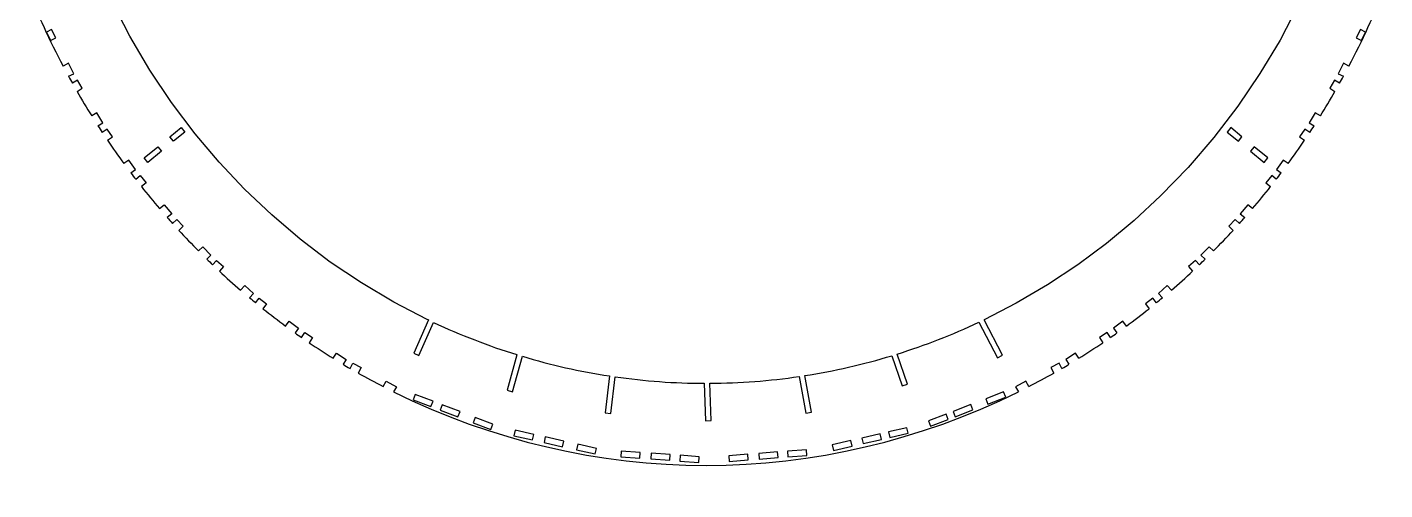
# Model space of a CAD drawing. Extents: x -717 to 1081, y -769 to 1088.
# Drawn here: x -687 to 28, y -74 to 170 of the extents above; entities that cross this region are included whole.
import ezdxf

# ---------------------------------------------------------------- set-up
doc = ezdxf.new("R2010")
doc.units = 0
doc.layers.get('0').update_dxf_attribs({"linetype": 'CONTINUOUS'})

msp = doc.modelspace()

# ---------------------------------------------------------------- linework, layer by layer
at = {"color": 7, "linetype": 'CONTINUOUS'}
for p, q in [((-674.05, 168.34), (-676.73, 166.99)), ((-676.73, 166.99), (-674.53, 162.6)), ((-671.85, 163.95), (-674.05, 168.34)), ((15.21, 168.34), (13, 163.95)), ((17.89, 166.99), (15.21, 168.34)), ((15.68, 162.6), (17.89, 166.99)), ((-674.53, 162.6), (-671.85, 163.95)), ((13, 163.95), (15.68, 162.6)), ((-665.1, 150.52), (-667.98, 149.07)), ((-662.34, 145.03), (-665.1, 150.52)), ((6.25, 150.52), (3.49, 145.03)), ((9.13, 149.07), (6.25, 150.52)), ((-665.08, 143.65), (-662.34, 145.03)), ((3.49, 145.03), (6.23, 143.65)), ((-660.37, 141.57), (-663.04, 139.97)), ((-660.62, 135.69), (-657.85, 137.35)), ((-657.85, 137.35), (-660.37, 141.57)), ((1.52, 141.57), (-1, 137.35)), ((-1, 137.35), (1.78, 135.69)), ((4.2, 139.97), (1.52, 141.57)), ((-650.14, 124.45), (-652.9, 122.79)), ((-646.99, 119.17), (-650.14, 124.45)), ((-8.71, 124.45), (-11.86, 119.17)), ((-5.94, 122.79), (-8.71, 124.45)), ((-649.61, 117.6), (-646.99, 119.17)), ((-644.77, 115.87), (-647.31, 114.08)), ((-641.94, 111.85), (-644.77, 115.87)), ((-611.66, 111.75), (-605.72, 116.62)), ((-605.72, 116.62), (-603.82, 114.3)), ((-53.12, 116.62), (-55.03, 114.3)), ((-47.19, 111.75), (-53.12, 116.62)), ((-14.08, 115.87), (-16.9, 111.85)), ((-11.53, 114.08), (-14.08, 115.87)), ((-11.86, 119.17), (-9.23, 117.6)), ((-644.59, 109.99), (-641.94, 111.85)), ((-609.75, 109.43), (-611.66, 111.75)), ((-603.82, 114.3), (-609.75, 109.43)), ((-55.03, 114.3), (-49.09, 109.43)), ((-49.09, 109.43), (-47.19, 111.75)), ((-16.9, 111.85), (-14.26, 109.99)), ((-625.21, 100.63), (-618.11, 106.45)), ((-623.3, 98.31), (-625.21, 100.63)), ((-616.21, 104.13), (-623.3, 98.31)), ((-618.11, 106.45), (-616.21, 104.13)), ((-40.73, 106.45), (-42.64, 104.13)), ((-42.64, 104.13), (-35.54, 98.31)), ((-33.64, 100.63), (-40.73, 106.45)), ((-35.54, 98.31), (-33.64, 100.63)), ((-633.3, 99.55), (-635.94, 97.69)), ((-629.77, 94.52), (-633.3, 99.55)), ((-632.27, 92.76), (-629.77, 94.52)), ((-25.54, 99.55), (-29.07, 94.52)), ((-29.07, 94.52), (-26.57, 92.76)), ((-22.9, 97.69), (-25.54, 99.55)), ((-629.72, 89.42), (-627.31, 91.39)), ((-627.31, 91.39), (-624.2, 87.59)), ((-624.2, 87.59), (-626.7, 85.54)), ((-31.53, 91.39), (-34.65, 87.59)), ((-34.65, 87.59), (-32.15, 85.54)), ((-29.12, 89.42), (-31.53, 91.39)), ((-617.16, 73.93), (-614.67, 75.97)), ((-614.67, 75.97), (-610.77, 71.22)), ((-44.18, 75.97), (-48.07, 71.22)), ((-41.69, 73.93), (-44.18, 75.97)), ((-610.77, 71.22), (-613.13, 69.28)), ((-610.34, 66.14), (-608.09, 68.29)), ((-608.09, 68.29), (-604.69, 64.73)), ((-604.69, 64.73), (-607.03, 62.5)), ((-50.76, 68.29), (-54.15, 64.73)), ((-54.15, 64.73), (-51.82, 62.5)), ((-48.51, 66.14), (-50.76, 68.29)), ((-48.07, 71.22), (-45.71, 69.28)), ((-596.64, 51.64), (-594.31, 53.87)), ((-594.31, 53.87), (-590.07, 49.43)), ((-64.53, 53.87), (-68.78, 49.43)), ((-62.2, 51.64), (-64.53, 53.87)), ((-590.07, 49.43), (-592.28, 47.32)), ((-589.25, 44.39), (-587.17, 46.7)), ((-587.17, 46.7), (-583.52, 43.42)), ((-583.52, 43.42), (-585.67, 41.02)), ((-71.67, 46.7), (-75.33, 43.42)), ((-75.33, 43.42), (-73.17, 41.02)), ((-69.6, 44.39), (-71.67, 46.7)), ((-68.78, 49.43), (-66.57, 47.32)), ((-574.48, 30.98), (-572.33, 33.38)), ((-572.33, 33.38), (-567.76, 29.28)), ((-567.76, 29.28), (-569.8, 27.01)), ((-86.51, 33.38), (-91.08, 29.28)), ((-91.08, 29.28), (-89.04, 27.01)), ((-84.36, 30.98), (-86.51, 33.38)), ((-566.56, 24.32), (-564.67, 26.79)), ((-564.67, 26.79), (-560.77, 23.8)), ((-560.77, 23.8), (-562.73, 21.23)), ((-94.18, 26.79), (-98.08, 23.8)), ((-98.08, 23.8), (-96.11, 21.23)), ((-92.29, 24.32), (-94.18, 26.79)), ((-550.8, 12.09), (-548.84, 14.65)), ((-548.84, 14.65), (-543.97, 10.91)), ((-475.58, 15.27), (-483.29, -2.27)), ((-173.3, -3.27), (-183.02, 15.38)), ((-110, 14.65), (-114.87, 10.91)), ((-108.04, 12.09), (-110, 14.65)), ((-543.97, 10.91), (-545.82, 8.49)), ((-542.38, 6.07), (-540.69, 8.67)), ((-540.69, 8.67), (-536.57, 6)), ((-480.55, -3.47), (-472.87, 13.99)), ((-185.73, 14.09), (-175.96, -4.65)), ((-118.15, 8.67), (-122.27, 6)), ((-116.46, 6.07), (-118.15, 8.67)), ((-114.87, 10.91), (-113.02, 8.49)), ((-536.57, 6), (-538.33, 3.29)), ((-122.27, 6), (-120.52, 3.29)), ((-525.72, -4.89), (-523.96, -2.19)), ((-523.96, -2.19), (-518.81, -5.53)), ((-518.81, -5.53), (-520.47, -8.09)), ((-483.29, -2.27), (-480.55, -3.47)), ((-429, -3), (-434.14, -21.77)), ((-431.24, -22.56), (-426.13, -3.87)), ((-231.57, -3.53), (-226.16, -19.45)), ((-223.32, -18.48), (-228.7, -2.65)), ((-175.96, -4.65), (-173.3, -3.27)), ((-134.88, -2.19), (-140.03, -5.53)), ((-140.03, -5.53), (-138.37, -8.09)), ((-133.13, -4.89), (-134.88, -2.19)), ((-516.85, -10.23), (-515.37, -7.5)), ((-515.37, -7.5), (-511.05, -9.84)), ((-511.05, -9.84), (-512.59, -12.68)), ((-380.22, -14.21), (-382.56, -33.73)), ((-273.95, -33.27), (-277.44, -14.04)), ((-143.47, -7.5), (-147.79, -9.84)), ((-147.79, -9.84), (-146.26, -12.68)), ((-142, -10.23), (-143.47, -7.5)), ((-499.37, -19.83), (-497.84, -17)), ((-497.84, -17), (-492.44, -19.93)), ((-492.44, -19.93), (-493.89, -22.61)), ((-379.58, -34.08), (-377.25, -14.65)), ((-330.32, -18.09), (-329.72, -37.79)), ((-326.72, -37.7), (-327.32, -18.09)), ((-280.4, -14.49), (-276.91, -33.8)), ((-226.16, -19.45), (-223.32, -18.48)), ((-161.01, -17), (-166.41, -19.93)), ((-166.41, -19.93), (-164.96, -22.61)), ((-159.47, -19.83), (-161.01, -17)), ((-482.49, -23.93), (-483.56, -26.73)), ((-483.56, -26.73), (-474.23, -30.32)), ((-473.15, -27.52), (-482.49, -23.93)), ((-474.23, -30.32), (-473.15, -27.52)), ((-434.14, -21.77), (-431.24, -22.56)), ((-172.72, -22.6), (-182.04, -26.21)), ((-182.04, -26.21), (-180.96, -29.01)), ((-180.96, -29.01), (-171.63, -25.4)), ((-171.63, -25.4), (-172.72, -22.6)), ((-468.28, -29.4), (-469.36, -32.2)), ((-469.36, -32.2), (-460.02, -35.79)), ((-458.95, -32.99), (-468.28, -29.4)), ((-460.02, -35.79), (-458.95, -32.99)), ((-382.56, -33.73), (-379.58, -34.08)), ((-276.91, -33.8), (-273.95, -33.27)), ((-202.91, -34.3), (-212.24, -37.91)), ((-201.83, -37.09), (-202.91, -34.3)), ((-189.95, -29.27), (-199.27, -32.89)), ((-199.27, -32.89), (-198.19, -35.68)), ((-198.19, -35.68), (-188.87, -32.07)), ((-188.87, -32.07), (-189.95, -29.27)), ((-451.03, -36.04), (-452.1, -38.84)), ((-452.1, -38.84), (-442.77, -42.44)), ((-441.69, -39.64), (-451.03, -36.04)), ((-442.77, -42.44), (-441.69, -39.64)), ((-429.9, -42.82), (-430.56, -45.75)), ((-420.14, -45), (-429.9, -42.82)), ((-329.72, -37.79), (-326.72, -37.7)), ((-223.64, -41.46), (-233.38, -43.71)), ((-222.96, -44.38), (-223.64, -41.46)), ((-212.24, -37.91), (-211.15, -40.71)), ((-211.15, -40.71), (-201.83, -37.09)), ((-430.56, -45.75), (-420.8, -47.93)), ((-420.8, -47.93), (-420.14, -45)), ((-414.05, -46.36), (-414.7, -49.29)), ((-414.7, -49.29), (-404.94, -51.47)), ((-404.29, -48.54), (-414.05, -46.36)), ((-404.94, -51.47), (-404.29, -48.54)), ((-253.2, -48.28), (-262.94, -50.53)), ((-252.52, -51.2), (-253.2, -48.28)), ((-237.67, -44.7), (-247.42, -46.95)), ((-247.42, -46.95), (-246.74, -49.87)), ((-246.74, -49.87), (-237, -47.62)), ((-237, -47.62), (-237.67, -44.7)), ((-233.38, -43.71), (-232.71, -46.63)), ((-232.71, -46.63), (-222.96, -44.38)), ((-396.9, -50.19), (-397.56, -53.12)), ((-397.56, -53.12), (-387.8, -55.3)), ((-387.14, -52.38), (-396.9, -50.19)), ((-387.8, -55.3), (-387.14, -52.38)), ((-374.01, -53.82), (-374.22, -56.81)), ((-374.22, -56.81), (-364.25, -57.52)), ((-364.03, -54.53), (-374.01, -53.82)), ((-364.25, -57.52), (-364.03, -54.53)), ((-358.25, -54.94), (-358.47, -57.93)), ((-348.28, -55.65), (-358.25, -54.94)), ((-348.49, -58.64), (-348.28, -55.65)), ((-342.96, -56.03), (-343.17, -59.02)), ((-332.99, -56.74), (-342.96, -56.03)), ((-333.2, -59.73), (-332.99, -56.74)), ((-307.47, -55.47), (-317.44, -56.25)), ((-317.44, -56.25), (-317.2, -59.24)), ((-307.24, -58.46), (-307.47, -55.47)), ((-291.72, -54.23), (-301.69, -55.02)), ((-301.69, -55.02), (-301.46, -58.01)), ((-291.49, -57.22), (-291.72, -54.23)), ((-276.59, -53.05), (-286.56, -53.83)), ((-286.56, -53.83), (-286.33, -56.82)), ((-286.33, -56.82), (-276.36, -56.04)), ((-276.36, -56.04), (-276.59, -53.05)), ((-262.94, -50.53), (-262.26, -53.45)), ((-262.26, -53.45), (-252.52, -51.2)), ((-358.47, -57.93), (-348.49, -58.64)), ((-343.17, -59.02), (-333.2, -59.73)), ((-317.2, -59.24), (-307.24, -58.46)), ((-301.46, -58.01), (-291.49, -57.22))]:
    msp.add_line(p, q, dxfattribs=at)
at = {"color": 7, "linetype": 'CONTINUOUS', "flags": 128}
for points in [[(-475.58, 15.27), (-476.25, 15.59), (-493.85, 24.71), (-510.85, 34.78), (-527.24, 45.81), (-543.03, 57.78), (-558.12, 70.61), (-572.36, 84.17), (-585.79, 98.43), (-598.42, 113.38), (-610.78, 129.8), (-622.27, 146.97), (-632.82, 164.86), (-642.29, 183.19)], [(-17.56, 181.08), (-27.17, 162.78), (-37.78, 145.05), (-49.39, 127.91), (-62.03, 111.37), (-75.62, 95.55), (-90.02, 80.64), (-103.91, 67.77), (-118.47, 55.65), (-133.71, 44.3), (-149.64, 33.74), (-166.13, 24.07), (-183.02, 15.38)]]:
    msp.add_lwpolyline(points, dxfattribs=at)
at = {"color": 7, "linetype": 'CONTINUOUS'}
for centre, radius, start, end in [((-328.54, 321.65), 339.83, 244.8677, 252.80623), ((-330.67, 322.67), 340.93, 287.40348, 295.15997), ((-329.36, 318.61), 336.69, 253.29689, 261.31045), ((-329.48, 318.58), 336.67, 278.89323, 286.90782), ((-329.24, 318.8), 336.9, 261.80544, 269.81496), ((-329.52, 318.32), 336.42, 270.37501, 278.39581)]:
    msp.add_arc(centre, radius, start, end, dxfattribs=at)
for start_param, end_param in [(1.966107, 2.078021), (4.205164, 4.317078), (2.093231, 2.103662), (4.179524, 4.189954), (2.115842, 2.153136), (4.130049, 4.167343), (2.168401, 2.178872), (4.104313, 4.114785), (2.191097, 2.228532), (4.054653, 4.092088), (2.243856, 2.254365), (4.02882, 4.03933), (2.266639, 2.304223), (3.978962, 4.016547), (2.319609, 2.330158), (3.953027, 3.963577), (2.342483, 2.380222), (3.902963, 3.940703), (2.395672, 2.406267), (3.876918, 3.887513), (2.418643, 2.45654), (3.826645, 3.864543), (2.472055, 2.482696), (3.800489, 3.811131), (2.495124, 2.533178), (3.750008, 3.788062), (2.548756, 2.559438), (3.723747, 3.73443), (2.571916, 2.610121), (3.673065, 3.71127), (2.625759, 2.636484), (2.649009, 2.687355), (3.59583, 3.634177), (3.646702, 3.657426), (2.703051, 3.580135)]:
    msp.add_ellipse((-329.42, 347.8), major_axis=(0, 409.12), ratio=0.946712, start_param=start_param, end_param=end_param, dxfattribs=at)

doc.saveas('drawing.dxf')
